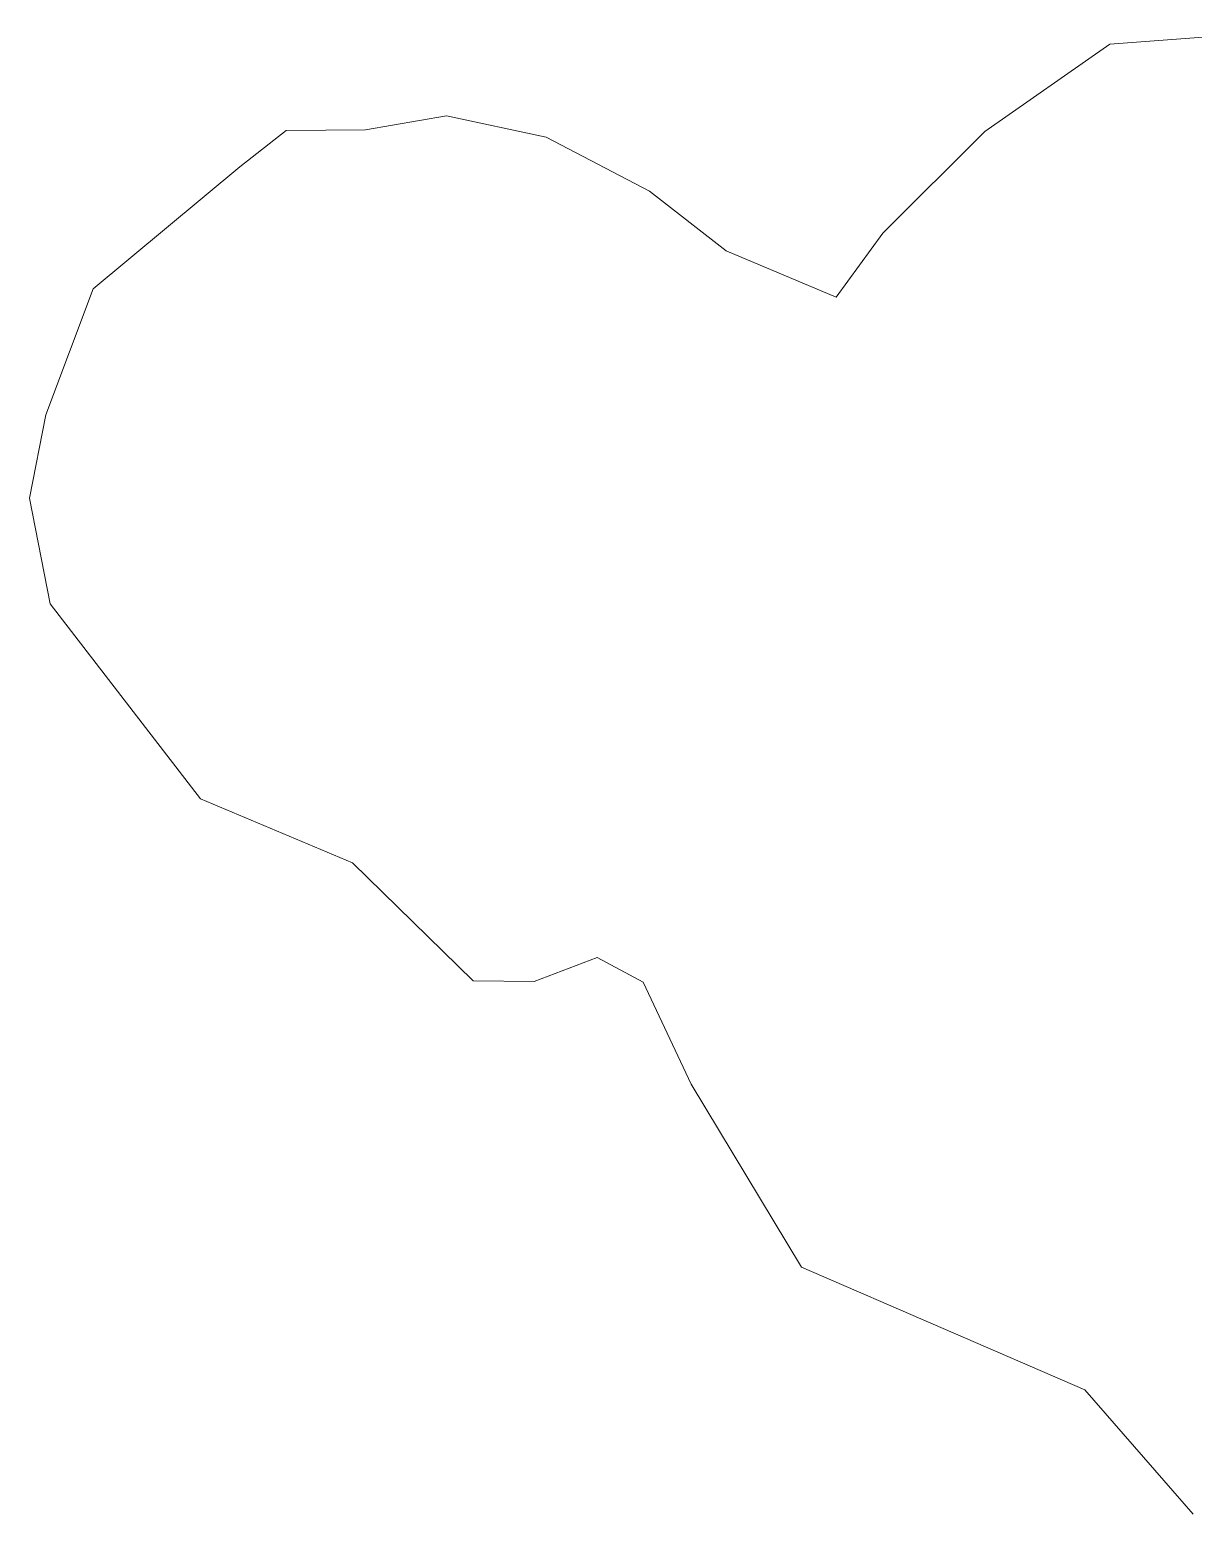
# Model space of a CAD drawing. Header units: centimetres. Extents: x -38353 to 28366, y -42745 to 17597.
# Drawn here: x -22611.9 to -22571.4, y -22928.1 to -22876.5 of the extents above; entities that cross this region are included whole.
import ezdxf

# ---------------------------------------------------------------- set-up
doc = ezdxf.new("R2010")
doc.units = ezdxf.units.CM
doc.header["$LTSCALE"] = 500
doc.layers.add('A-DETL', color=90, linetype='Continuous', lineweight=9)

msp = doc.modelspace()

# ---------------------------------------------------------------- linework, layer by layer
at = {"layer": 'A-DETL'}
for p, q in [((-22574.29, -22876.965), (-22567.509, -22876.467)), ((-22578.633, -22880.004), (-22574.29, -22876.965)), ((-22600.197, -22879.946), (-22597.377, -22879.466)), ((-22597.377, -22879.466), (-22593.906, -22880.207)), ((-22604.56, -22881.24), (-22602.957, -22879.972)), ((-22602.957, -22879.972), (-22600.197, -22879.946)), ((-22593.906, -22880.207), (-22590.31, -22882.087)), ((-22582.186, -22883.54), (-22578.633, -22880.004)), ((-22609.666, -22885.484), (-22604.56, -22881.24)), ((-22590.31, -22882.087), (-22587.637, -22884.159)), ((-22583.81, -22885.774), (-22582.186, -22883.54)), ((-22587.637, -22884.159), (-22583.81, -22885.774)), ((-22611.312, -22889.861), (-22609.666, -22885.484)), ((-22611.879, -22892.757), (-22611.312, -22889.861)), ((-22611.169, -22896.439), (-22611.879, -22892.757)), ((-22605.938, -22903.219), (-22611.169, -22896.439)), ((-22600.643, -22905.438), (-22605.938, -22903.219)), ((-22596.443, -22909.546), (-22600.643, -22905.438)), ((-22592.134, -22908.731), (-22594.325, -22909.565)), ((-22590.533, -22909.597), (-22592.134, -22908.731)), ((-22594.325, -22909.565), (-22596.443, -22909.546)), ((-22588.853, -22913.142), (-22590.533, -22909.597)), ((-22585.024, -22919.507), (-22588.853, -22913.142)), ((-22575.16, -22923.767), (-22585.024, -22919.507)), ((-22571.383, -22928.099), (-22575.16, -22923.767))]:
    msp.add_line(p, q, dxfattribs=at)

doc.saveas('drawing.dxf')
